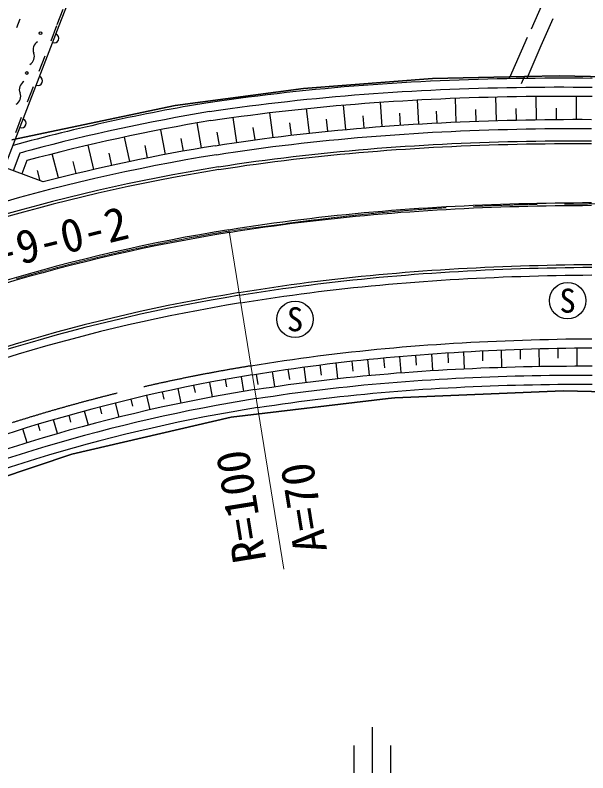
# Model space of a CAD drawing. Units: millimetres, scale not verified. Extents: x 40000 to 680000, y 20000 to 380000.
# Drawn here: x 290086 to 321551, y 258180 to 299787 of the extents above; entities that cross this region are included whole.
import ezdxf
from ezdxf.enums import TextEntityAlignment as Align

# ---------------------------------------------------------------- set-up
doc = ezdxf.new("R2010")
doc.units = ezdxf.units.MM
doc.header["$LTSCALE"] = 1000
doc.linetypes.add('CHAIN', pattern=[18.5, 12, -1.5, 3.5, -1.5])
doc.linetypes.add('DASHED', pattern=[7.5, 6, -1.5])
for name, color, linetype, lineweight in [('M-BGD', 7, 'Continuous', 25), ('M-BGD-EXST', 7, 'Continuous', 25), ('M-BMK', 2, 'CHAIN', 13), ('M-BMK-OTRS', 5, 'Continuous', 25), ('M-BMK-ROW', 30, 'Continuous', 25), ('M-BMK-SRVR', 3, 'Continuous', 25), ('M-STR-HTXT', 7, 'Continuous', 13), ('M-STR-STRC', 7, 'Continuous', 25)]:
    doc.layers.add(name, color=color, linetype=linetype, lineweight=lineweight)
doc.styles.add('@ＭＳ ゴシック', font='')
doc.styles.add('ＭＳ ゴシック', font='')
doc.styles.get('@ＭＳ ゴシック').set_extended_font_data('@MS Gothic')
doc.styles.get('ＭＳ ゴシック').set_extended_font_data('MS Gothic')

msp = doc.modelspace()

# ---------------------------------------------------------------- linework, layer by layer
at = {"layer": 'M-BGD'}
for p, q in [((292399, 299269), (292727, 300107)), ((319038, 300390), (318428, 299020)), ((318980, 298130), (319641, 299598)), ((290346, 299565), (290167, 299098)), ((292059, 298385), (292383, 299225)), ((318225, 298563), (317224, 296316)), ((318211, 296331), (318980, 298130)), ((291412, 296706), (291736, 297545)), ((290766, 295026), (291089, 295866)), ((310257, 293672), (310155, 295011)), ((312261, 293807), (312184, 295136)), ((314318, 293914), (314274, 295232)), ((316523, 293995), (316493, 295300)), ((318728, 294043), (318712, 295336)), ((320934, 294061), (320932, 295340)), ((306258, 293305), (306101, 294662)), ((308256, 293505), (308127, 294853)), ((315420, 293959), (315402, 294600)), ((317625, 294023), (317614, 294657)), ((319831, 294056), (319827, 294681)), ((290119, 293346), (290442, 294186)), ((302273, 292800), (302061, 294170)), ((304263, 293071), (304080, 294430)), ((309257, 293592), (309199, 294256)), ((311259, 293743), (311215, 294400)), ((313263, 293863), (313232, 294513)), ((300327, 292495), (300088, 293867)), ((305260, 293192), (305175, 293869)), ((307257, 293409), (307186, 294080)), ((298349, 292140), (298085, 293499)), ((301318, 292657), (301189, 293359)), ((303267, 292940), (303168, 293622)), ((296378, 291747), (296090, 293092)), ((299337, 292322), (299211, 293005)), ((294415, 291316), (294104, 292647)), ((297363, 291948), (297225, 292624)), ((291623, 290632), (286726, 292455)), ((290349, 292214), (289980, 291244)), ((292461, 290847), (292126, 292164)), ((295396, 291536), (295246, 292205)), ((290725, 291798), (290449, 291069)), ((293437, 291086), (293275, 291748)), ((291463, 290692), (291314, 291254)), ((314768, 280372), (314737, 281302)), ((315788, 280804), (315773, 281356)), ((316830, 280453), (316809, 281403)), ((317855, 280891), (317845, 281441)), ((318894, 280503), (318882, 281472)), ((319923, 280949), (319919, 281496)), ((320958, 280523), (320956, 281512)), ((309555, 280010), (309470, 280886)), ((310397, 280413), (310349, 280972)), ((311296, 280157), (311227, 281052)), ((312145, 280567), (312107, 281124)), ((313040, 280278), (312987, 281190)), ((313895, 280694), (313868, 281249)), ((306080, 279628), (305966, 280468)), ((306911, 280022), (306841, 280584)), ((307816, 279834), (307716, 280692)), ((308652, 280232), (308593, 280793)), ((303442, 279509), (303349, 280072)), ((304347, 279391), (304220, 280212)), ((305174, 279781), (305093, 280344)), ((300931, 278824), (300776, 279623)), ((301718, 279382), (301644, 279783)), ((302653, 279128), (302513, 279934)), ((299215, 278487), (299045, 279279)), ((299990, 279060), (299910, 279455)), ((297505, 278117), (297321, 278901)), ((298270, 278705), (298182, 279094)), ((295802, 277714), (295605, 278491)), ((296556, 278316), (296462, 278700)), ((294108, 277278), (293896, 278047)), ((294850, 277894), (294749, 278273)), ((292421, 276810), (292196, 277571)), ((293152, 277439), (293045, 277813)), ((291463, 276952), (291350, 277321)), ((290744, 276309), (290505, 277062))]:
    msp.add_line(p, q, dxfattribs=at)
for points in [[(289542, 291513), (292511, 299225), (295551, 307000), (297639, 311804), (300146, 317852), (301697, 321894)], [(300693, 294985), (301308, 295076), (301835, 295151), (302363, 295224), (302891, 295294), (303419, 295362), (303947, 295427), (304475, 295490), (305002, 295550), (305530, 295608), (306058, 295663), (306585, 295716), (307113, 295767), (307640, 295815), (308167, 295861), (308694, 295904), (309221, 295945), (309747, 295984), (310274, 296021), (310800, 296056), (311326, 296089), (311852, 296119), (312377, 296147), (312903, 296174), (313428, 296198), (313953, 296220), (314477, 296241), (315002, 296259), (315526, 296275), (316049, 296290), (316573, 296303), (317096, 296314), (317619, 296323), (318141, 296330), (318663, 296336), (319185, 296340), (319707, 296342), (320228, 296342), (320749, 296341), (321269, 296339), (321789, 296334)], [(300767, 294490), (301380, 294581), (301905, 294656), (302431, 294729), (302956, 294799), (303482, 294866), (304007, 294931), (304533, 294993), (305058, 295053), (305583, 295111), (306109, 295166), (306634, 295218), (307159, 295269), (307684, 295317), (308209, 295362), (308734, 295406), (309259, 295447), (309783, 295486), (310308, 295523), (310832, 295557), (311356, 295590), (311880, 295620), (312403, 295648), (312927, 295674), (313450, 295698), (313973, 295721), (314496, 295741), (315018, 295759), (315540, 295776), (316062, 295790), (316584, 295803), (317105, 295814), (317627, 295823), (318147, 295830), (318668, 295836), (319188, 295840), (319708, 295842), (320228, 295842), (320747, 295841), (321266, 295839), (321785, 295835)], [(300840, 293995), (301452, 294086), (301975, 294161), (302498, 294233), (303021, 294303), (303544, 294370), (304067, 294435), (304590, 294497), (305113, 294556), (305637, 294614), (306160, 294668), (306683, 294721), (307206, 294771), (307729, 294819), (308251, 294864), (308774, 294907), (309297, 294948), (309819, 294987), (310342, 295024), (310864, 295058), (311386, 295090), (311908, 295121), (312429, 295149), (312951, 295175), (313472, 295199), (313993, 295221), (314514, 295241), (315035, 295259), (315555, 295276), (316075, 295290), (316595, 295303), (317115, 295314), (317634, 295323), (318154, 295330), (318672, 295336), (319191, 295340), (319709, 295342), (320227, 295342), (320745, 295341), (321263, 295339), (321780, 295335)], [(301073, 292619), (301593, 292700), (302111, 292777), (302628, 292852), (303146, 292924), (303664, 292994), (304182, 293062), (304700, 293127), (305218, 293189), (305737, 293249), (306255, 293307), (306773, 293362), (307291, 293415), (307809, 293466), (308327, 293514), (308845, 293560), (309363, 293604), (309881, 293646), (310399, 293686), (310917, 293723), (311434, 293758), (311952, 293792), (312469, 293823), (312986, 293852), (313504, 293879), (314020, 293905), (314537, 293928), (315054, 293949), (315570, 293969), (316087, 293987), (316603, 294002), (317119, 294016), (317634, 294029), (318150, 294039), (318665, 294048), (319180, 294055), (319695, 294061), (320210, 294064), (320724, 294067), (321238, 294067), (321752, 294066)], [(301153, 292126), (301668, 292205), (302184, 292282), (302699, 292357), (303214, 292429), (303730, 292499), (304246, 292566), (304761, 292630), (305277, 292692), (305793, 292752), (306309, 292810), (306825, 292865), (307341, 292917), (307857, 292968), (308373, 293016), (308889, 293062), (309404, 293106), (309920, 293148), (310436, 293187), (310952, 293224), (311467, 293260), (311983, 293293), (312498, 293324), (313014, 293353), (313529, 293380), (314044, 293405), (314559, 293428), (315074, 293450), (315588, 293469), (316103, 293487), (316617, 293503), (317131, 293517), (317645, 293529), (318159, 293539), (318673, 293548), (319186, 293555), (319700, 293561), (320213, 293564), (320725, 293567), (321238, 293567), (321750, 293566)], [(301153, 292126), (301668, 292205), (302184, 292282), (302699, 292357), (303214, 292429), (303730, 292499), (304246, 292566), (304761, 292630), (305277, 292692), (305793, 292752), (306309, 292810), (306825, 292865), (307341, 292917), (307857, 292968), (308373, 293016), (308889, 293062), (309404, 293106), (309920, 293148), (310436, 293187), (310952, 293224), (311467, 293260), (311983, 293293), (312498, 293324), (313014, 293353), (313529, 293380), (314044, 293405), (314559, 293428), (315074, 293450), (315588, 293469), (316103, 293487), (316617, 293503), (317131, 293517), (317645, 293529), (318159, 293539), (318673, 293548), (319186, 293555), (319700, 293561), (320213, 293564), (320725, 293567), (321238, 293567), (321750, 293566)], [(302475, 283982), (302949, 284061), (303423, 284137), (303898, 284210), (304374, 284282), (304850, 284351), (305326, 284418), (305803, 284482), (306281, 284545), (306759, 284605), (307237, 284663), (307716, 284720), (308196, 284773), (308676, 284825), (309156, 284875), (309637, 284923), (310118, 284969), (310600, 285013), (311082, 285054), (311564, 285094), (312047, 285132), (312530, 285168), (313013, 285202), (313497, 285235), (313981, 285265), (314465, 285294), (314950, 285320), (315435, 285346), (315920, 285369), (316406, 285390), (316892, 285410), (317378, 285428), (317864, 285445), (318351, 285460), (318838, 285473), (319325, 285485), (319813, 285495), (320300, 285504), (320788, 285511), (321276, 285516), (321765, 285521)], [(303118, 280034), (303573, 280110), (304028, 280182), (304484, 280253), (304940, 280322), (305397, 280388), (305855, 280453), (306313, 280515), (306773, 280575), (307233, 280633), (307693, 280689), (308154, 280744), (308616, 280796), (309079, 280846), (309542, 280894), (310006, 280940), (310470, 280984), (310935, 281027), (311401, 281067), (311867, 281106), (312334, 281142), (312801, 281177), (313269, 281211), (313737, 281242), (314206, 281271), (314675, 281299), (315145, 281325), (315616, 281350), (316087, 281372), (316558, 281393), (317030, 281413), (317502, 281430), (317975, 281447), (318449, 281461), (318922, 281474), (319397, 281486), (319871, 281496), (320346, 281504), (320822, 281511), (321298, 281517), (321774, 281521)], [(303248, 279225), (303737, 279300), (304188, 279368), (304639, 279433), (305092, 279497), (305545, 279558), (305998, 279618), (306453, 279675), (306908, 279730), (307364, 279783), (307820, 279834), (308277, 279883), (308735, 279930), (309194, 279976), (309653, 280019), (310113, 280060), (310573, 280099), (311034, 280137), (311496, 280173), (311958, 280206), (312421, 280238), (312884, 280268), (313348, 280297), (313813, 280323), (314278, 280348), (314744, 280371), (315210, 280393), (315677, 280412), (316144, 280430), (316612, 280447), (317080, 280461), (317549, 280474), (318018, 280486), (318488, 280496), (318958, 280504), (319429, 280511), (319900, 280516), (320372, 280520), (320844, 280523), (321317, 280523), (321790, 280523)], [(303324, 278731), (303813, 278806), (304261, 278873), (304710, 278938), (305160, 279002), (305611, 279063), (306062, 279122), (306514, 279179), (306967, 279233), (307420, 279286), (307875, 279337), (308330, 279386), (308785, 279433), (309242, 279478), (309699, 279521), (310156, 279562), (310615, 279601), (311074, 279639), (311533, 279674), (311993, 279708), (312454, 279739), (312916, 279769), (313378, 279798), (313840, 279824), (314304, 279849), (314768, 279872), (315232, 279893), (315697, 279913), (316162, 279931), (316628, 279947), (317095, 279961), (317562, 279974), (318030, 279986), (318498, 279996), (318966, 280004), (319436, 280011), (319905, 280016), (320375, 280020), (320846, 280023), (321317, 280023), (321789, 280023)], [(303400, 278236), (303888, 278311), (304334, 278379), (304781, 278443), (305228, 278506), (305676, 278567), (306125, 278626), (306575, 278682), (307026, 278737), (307477, 278790), (307929, 278840), (308382, 278889), (308835, 278935), (309289, 278980), (309744, 279023), (310200, 279064), (310656, 279103), (311113, 279140), (311571, 279175), (312029, 279209), (312488, 279241), (312947, 279270), (313407, 279298), (313868, 279325), (314329, 279349), (314791, 279372), (315254, 279393), (315717, 279413), (316181, 279431), (316645, 279447), (317110, 279462), (317575, 279475), (318041, 279486), (318508, 279496), (318975, 279504), (319442, 279511), (319910, 279516), (320379, 279520), (320848, 279523), (321318, 279523), (321788, 279523)]]:
    msp.add_lwpolyline(points, dxfattribs=at)
at = {"layer": 'M-BGD', "linetype": 'DASHED'}
msp.add_lwpolyline([(303036, 280528), (303493, 280603), (303950, 280676), (304408, 280748), (304867, 280816), (305326, 280883), (305786, 280948), (306247, 281011), (306709, 281071), (307171, 281130), (307634, 281186), (308097, 281240), (308561, 281293), (309026, 281343), (309491, 281391), (309957, 281438), (310424, 281482), (310891, 281525), (311358, 281565), (311827, 281604), (312295, 281641), (312765, 281676), (313234, 281709), (313705, 281741), (314175, 281770), (314647, 281798), (315119, 281825), (315591, 281849), (316064, 281872), (316537, 281893), (317010, 281912), (317484, 281930), (317959, 281946), (318434, 281961), (318909, 281974), (319385, 281985), (319862, 281995), (320338, 282004), (320815, 282011), (321293, 282016), (321771, 282021)], dxfattribs=at)
at = {"layer": 'M-BGD'}
for centre in [(291481, 298800), (290729, 296609)]:
    msp.add_circle(centre, 75, dxfattribs=at)
for centre, radius, start, end in [((292237, 298512), 250, 248.9416, 68.9416), ((291562, 297895), 495, 119.4449, 202.6683), ((290648, 297513), 495, 299.4449, 22.6683), ((291338, 296179), 250, 248.9416, 68.9416), ((290810, 295705), 495, 119.4449, 202.6683), ((289896, 295323), 495, 299.4449, 22.6683), ((318273, 189388), 107050, 99.46219, 105.3301), ((318273, 189388), 106550, 99.46219, 104.86199), ((290440, 293846), 250, 248.9416, 68.9416), ((318273, 189388), 106050, 99.46219, 105.05608), ((317911, 189088), 104891, 99.23764, 104.51426), ((317907, 189100), 104379, 99.23661, 129.09906), ((318273, 189388), 106550, 104.86199, 105.19361), ((317859, 189223), 96000, 99.22132, 129.121), ((317859, 189223), 92000, 99.22132, 129.12111), ((317578, 189508), 90854, 99.07527, 129.09717), ((317578, 189508), 90354, 99.07527, 129.09704), ((317578, 189508), 89854, 99.07527, 129.0969)]:
    msp.add_arc(centre, radius, start, end, dxfattribs=at)
at = {"layer": 'M-BGD', "linetype": 'DASHED'}
msp.add_arc((317859, 189223), 92500, 99.22132, 129.12111, dxfattribs=at)
at = {"layer": 'M-BGD-EXST'}
for p, q in [((309699, 260680), (309699, 258180)), ((308699, 259680), (308699, 258180)), ((310699, 259680), (310699, 258180))]:
    msp.add_line(p, q, dxfattribs=at)
for centre in [(320438, 284109), (305462, 283088)]:
    msp.add_circle(centre, 1000, dxfattribs=at)
at = {"layer": 'M-BMK'}
msp.add_arc((317859, 189223), 100000, 99.22129, 128.69152, dxfattribs=at)
msp.add_spline([(301835, 287931), (311180, 289028), (320584, 289413), (329994, 289251), (339392, 288715), (348775, 287974)], degree=3, dxfattribs=at)
at = {"layer": 'M-BMK-OTRS'}
for p, q in [((305935, 295762), (313011, 296316)), ((313011, 296316), (318067, 296418)), ((318067, 296418), (319988, 296457)), ((319988, 296457), (326897, 296306)), ((298882, 294832), (305935, 295762)), ((289911, 292934), (298882, 294832)), ((310951, 278777), (310586, 278734)), ((320196, 279158), (310951, 278777)), ((329654, 278957), (320196, 279158)), ((310586, 278734), (301960, 277706)), ((301960, 277706), (293206, 275676)), ((293206, 275676), (284680, 272830))]:
    msp.add_line(p, q, dxfattribs=at)
at = {"layer": 'M-BMK-ROW'}
for p, q in [((313011, 296316), (305935, 295762)), ((318067, 296418), (313011, 296316)), ((317901, 296032), (318067, 296418)), ((319988, 296457), (318067, 296418)), ((326897, 296306), (319988, 296457)), ((305935, 295762), (298882, 294832)), ((298882, 294832), (289908, 292934)), ((310586, 278734), (310951, 278777)), ((310951, 278777), (320196, 279158)), ((320196, 279158), (329654, 278957)), ((301960, 277706), (310586, 278734)), ((293206, 275676), (301960, 277706)), ((284680, 272830), (293206, 275676))]:
    msp.add_line(p, q, dxfattribs=at)
at = {"layer": 'M-STR-HTXT'}
msp.add_line((301835, 287931), (304850, 269360), dxfattribs=at)
at = {"layer": 'M-STR-STRC'}
for points in [[(301262, 291459), (301774, 291539), (302286, 291615), (302798, 291689), (303310, 291761), (303822, 291830), (304335, 291897), (304847, 291961), (305360, 292023), (305873, 292082), (306386, 292139), (306899, 292194), (307412, 292246), (307925, 292296), (308438, 292344), (308951, 292390), (309464, 292434), (309977, 292475), (310490, 292514), (311003, 292551), (311516, 292586), (312029, 292619), (312541, 292650), (313054, 292679), (313567, 292706), (314079, 292731), (314592, 292754), (315104, 292775), (315616, 292795), (316129, 292812), (316641, 292828), (317152, 292842), (317664, 292854), (318176, 292865), (318687, 292873), (319198, 292880), (319709, 292886), (320220, 292890), (320731, 292892), (321242, 292892), (321752, 292891)], [(301285, 291311), (301796, 291390), (302307, 291467), (302819, 291541), (303330, 291612), (303842, 291681), (304354, 291748), (304866, 291812), (305378, 291874), (305890, 291933), (306402, 291990), (306914, 292045), (307427, 292097), (307939, 292147), (308451, 292195), (308964, 292241), (309476, 292284), (309989, 292325), (310501, 292365), (311013, 292402), (311526, 292437), (312038, 292469), (312550, 292500), (313062, 292529), (313574, 292556), (314086, 292581), (314598, 292604), (315110, 292626), (315622, 292645), (316133, 292662), (316645, 292678), (317156, 292692), (317667, 292704), (318178, 292715), (318689, 292723), (319200, 292730), (319711, 292736), (320221, 292740), (320732, 292742), (321242, 292742), (321752, 292741)], [(301823, 288005), (302317, 288084), (302811, 288160), (303306, 288234), (303801, 288306), (304297, 288375), (304792, 288442), (305289, 288507), (305785, 288569), (306282, 288629), (306779, 288687), (307276, 288742), (307774, 288796), (308271, 288847), (308769, 288896), (309267, 288943), (309766, 288988), (310264, 289030), (310763, 289071), (311262, 289109), (311760, 289146), (312260, 289181), (312759, 289213), (313258, 289244), (313758, 289273), (314257, 289299), (314757, 289324), (315257, 289348), (315756, 289369), (316256, 289389), (316756, 289406), (317256, 289423), (317756, 289437), (318256, 289450), (318756, 289461), (319257, 289470), (319757, 289478), (320257, 289484), (320757, 289489), (321257, 289492), (321758, 289494)], [(301846, 287857), (302340, 287935), (302834, 288012), (303328, 288086), (303822, 288157), (304317, 288227), (304812, 288293), (305308, 288358), (305803, 288420), (306299, 288480), (306796, 288538), (307292, 288593), (307789, 288647), (308286, 288698), (308784, 288747), (309281, 288793), (309779, 288838), (310277, 288881), (310775, 288921), (311273, 288960), (311771, 288996), (312270, 289031), (312768, 289063), (313267, 289094), (313766, 289123), (314265, 289150), (314764, 289175), (315263, 289198), (315763, 289219), (316262, 289239), (316761, 289257), (317261, 289273), (317760, 289287), (318260, 289300), (318760, 289311), (319259, 289320), (319759, 289328), (320259, 289334), (320758, 289339), (321258, 289342), (321758, 289344)], [(302383, 284550), (302859, 284629), (303337, 284705), (303814, 284779), (304292, 284851), (304771, 284920), (305250, 284988), (305730, 285053), (306210, 285116), (306691, 285176), (307172, 285235), (307653, 285291), (308135, 285345), (308618, 285397), (309101, 285448), (309584, 285496), (310067, 285542), (310551, 285586), (311036, 285628), (311520, 285668), (312005, 285706), (312491, 285742), (312976, 285776), (313462, 285809), (313948, 285839), (314435, 285868), (314922, 285895), (315409, 285920), (315896, 285943), (316384, 285965), (316872, 285985), (317360, 286003), (317848, 286020), (318337, 286035), (318826, 286048), (319315, 286060), (319804, 286070), (320294, 286079), (320783, 286086), (321273, 286091), (321763, 286096)], [(302408, 284402), (302884, 284480), (303360, 284557), (303837, 284631), (304314, 284702), (304792, 284772), (305271, 284839), (305750, 284904), (306229, 284967), (306709, 285027), (307190, 285086), (307671, 285142), (308152, 285196), (308634, 285248), (309116, 285298), (309598, 285346), (310081, 285392), (310565, 285436), (311048, 285478), (311532, 285518), (312017, 285556), (312501, 285592), (312987, 285626), (313472, 285659), (313958, 285689), (314444, 285718), (314930, 285745), (315416, 285770), (315903, 285793), (316390, 285815), (316878, 285835), (317365, 285853), (317853, 285870), (318341, 285885), (318830, 285898), (319318, 285910), (319807, 285920), (320296, 285929), (320785, 285936), (321275, 285941), (321764, 285946)]]:
    msp.add_lwpolyline(points, dxfattribs=at)
for radius, end in [(103575, 129.12112), (103425, 129.12112), (100075, 128.69371), (99925, 128.6934), (96575, 129.121), (96425, 129.121)]:
    msp.add_arc((317859, 189223), radius, 99.22132, end, dxfattribs=at)

# ---------------------------------------------------------------- texts
at = {"layer": 'M-BGD-EXST', "style": 'ＭＳ ゴシック'}
for p in [(320438, 284109), (305462, 283088)]:
    msp.add_text('S', height=1320, dxfattribs=at).set_placement(p, align=Align.MIDDLE_CENTER)
at = {"layer": 'M-BMK-SRVR', "style": '@ＭＳ ゴシック'}
msp.add_text('190-9-0-2', height=1833, rotation=13.601, dxfattribs=at).set_placement((290775, 287127), align=Align.MIDDLE_CENTER)
at = {"layer": 'M-STR-HTXT', "style": 'ＭＳ ゴシック'}
msp.add_text('R=100', height=1833, rotation=99.221, dxfattribs=at).set_placement((304430, 269957), align=Align.BOTTOM_LEFT)
msp.add_text('A=70', height=1833, rotation=99.221, dxfattribs=at).set_placement((305417, 270117), align=Align.TOP_LEFT)

doc.saveas('drawing.dxf')
